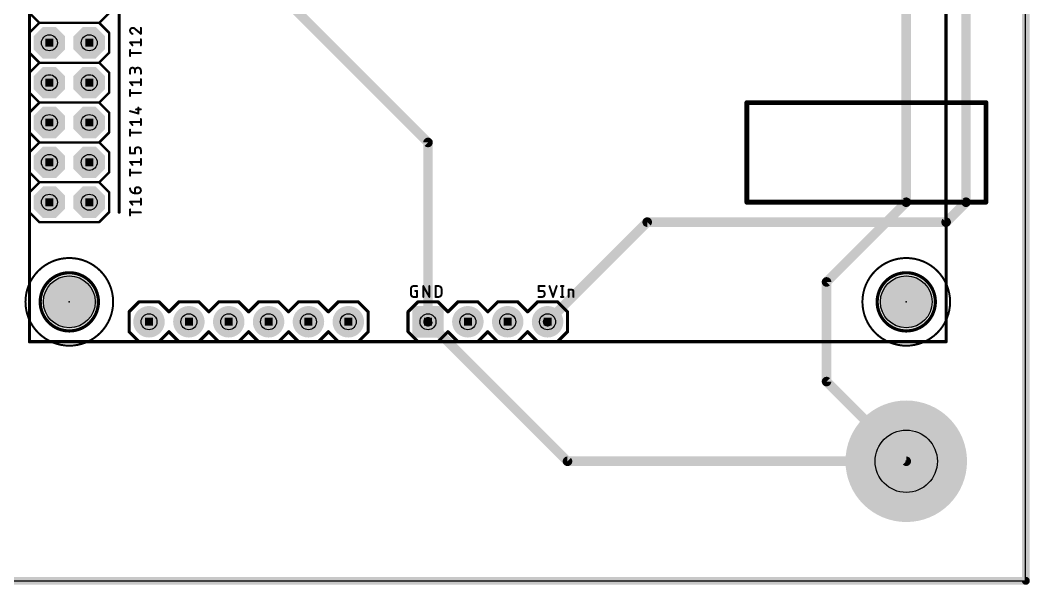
# Model space of a CAD drawing. Extents: x -9 to 239, y 2 to 147.
# Drawn here: x 172.1 to 236.5, y 2.3 to 38.3 of the extents above; entities that cross this region are included whole.
import ezdxf

# ---------------------------------------------------------------- set-up
doc = ezdxf.new("R2010")
doc.units = 0
for name, color, linetype in [('1', 12, 'CONTINUOUS'), ('16', 132, 'CONTINUOUS'), ('17', 110, 'CONTINUOUS'), ('20', 53, 'CONTINUOUS'), ('21', 40, 'CONTINUOUS'), ('23', 53, 'CONTINUOUS'), ('29', 253, 'CONTINUOUS'), ('30', 253, 'CONTINUOUS'), ('39', 12, 'CONTINUOUS'), ('41', 12, 'CONTINUOUS'), ('42', 132, 'CONTINUOUS'), ('44', 253, 'CONTINUOUS'), ('51', 253, 'CONTINUOUS')]:
    doc.layers.add(name, color=color, linetype=linetype)

# ---------------------------------------------------------------- blocks, each defined once
blk = doc.blocks.new('ROUNDP')
at = {"const_width": 0.5}
blk.add_lwpolyline([(0, -0.25, 1), (0, 0.25, 1), (0, -0.25)], format="xyb", dxfattribs=at)
blk = doc.blocks.new('RECT')
blk.add_solid([(-0.5, -0.5), (0.5, -0.5), (-0.5, 0.5), (0.5, 0.5)])
blk = doc.blocks.new('SQUAREP')
blk.add_solid([(-0.5, -0.5), (0.5, -0.5), (-0.5, 0.5), (0.5, 0.5)])
blk = doc.blocks.new('OCTAGONP')
at = {"const_width": 0.5}
blk.add_lwpolyline([(-0.25, -0.1036), (-0.25, 0.1036), (-0.1036, 0.25), (0.1036, 0.25), (0.25, 0.1036), (0.25, -0.1036), (0.1036, -0.25), (-0.1036, -0.25), (-0.25, -0.1036), (-0.25, 0.1036)], dxfattribs=at)

msp = doc.modelspace()

# ---------------------------------------------------------------- linework, layer by layer
at = {"layer": '1', "const_width": 0.6096}
for points in [[(232.41, 83.82), (232.41, 26.67)], [(232.41, 26.67), (231.14, 25.4)], [(212.09, 25.4), (205.74, 19.05)], [(231.14, 25.4), (212.09, 25.4)]]:
    msp.add_lwpolyline(points, dxfattribs=at)
at = {"layer": '1', "const_width": 0.3048}
for points in [[(232.2576, 26.67, 1), (232.5624, 26.67)], [(232.5178, 26.5622, 1), (232.3022, 26.7778)], [(212.09, 25.5524, 1), (212.09, 25.2476)], [(212.1978, 25.2922, 1), (211.9822, 25.5078)], [(231.0322, 25.5078, 1), (231.2478, 25.2922)], [(231.14, 25.2476, 1), (231.14, 25.5524)], [(205.6322, 19.1578, 1), (205.8478, 18.9422)]]:
    msp.add_lwpolyline(points, format="xyb", dxfattribs=at)
at = {"layer": '16'}
for points, const_width in [([(236.22, 144.78), (236.22, 2.54)], 0.508), ([(198.12, 30.48), (173.99, 54.61)], 0.6096), ([(228.6, 43.18), (228.6, 26.67)], 0.6096), ([(198.12, 19.05), (198.12, 30.48)], 0.6096), ([(228.6, 26.67), (223.52, 21.59)], 0.6096), ([(223.52, 21.59), (223.52, 15.24)], 0.6096), ([(207.01, 10.16), (198.12, 19.05)], 0.6096), ([(223.52, 15.24), (228.6, 10.16)], 0.6096), ([(228.6, 10.16), (207.01, 10.16)], 0.6096), ([(236.22, 2.54), (-6.35, 2.54)], 0.508)]:
    msp.add_lwpolyline(points, dxfattribs=dict(at, const_width=const_width))
for points, const_width in [([(198.2724, 30.48, 1), (197.9676, 30.48)], 0.3048), ([(198.0122, 30.3722, 1), (198.2278, 30.5878)], 0.3048), ([(228.4476, 26.67, 1), (228.7524, 26.67)], 0.3048), ([(228.7078, 26.5622, 1), (228.4922, 26.7778)], 0.3048), ([(223.6724, 21.59, 1), (223.3676, 21.59)], 0.3048), ([(223.4122, 21.6978, 1), (223.6278, 21.4822)], 0.3048), ([(198.2278, 19.1578, 1), (198.0122, 18.9422)], 0.3048), ([(197.9676, 19.05, 1), (198.2724, 19.05)], 0.3048), ([(223.6278, 15.3478, 1), (223.4122, 15.1322)], 0.3048), ([(223.3676, 15.24, 1), (223.6724, 15.24)], 0.3048), ([(207.01, 10.3124, 1), (207.01, 10.0076)], 0.3048), ([(206.9022, 10.0522, 1), (207.1178, 10.2678)], 0.3048), ([(228.4922, 10.0522, 1), (228.7078, 10.2678)], 0.3048), ([(228.6, 10.0076, 1), (228.6, 10.3124)], 0.3048), ([(236.093, 2.54, 1), (236.347, 2.54)], 0.254), ([(236.22, 2.413, 1), (236.22, 2.667)], 0.254)]:
    msp.add_lwpolyline(points, format="xyb", dxfattribs=dict(at, const_width=const_width))
at = {"layer": '20'}
for p, q in [((236.2, 2.54), (236.2, 143.18)), ((-7.62, 2.54), (236.2, 2.54))]:
    msp.add_line(p, q, dxfattribs=at)
for centre in [(175.26, 20.32), (228.6, 20.32)]:
    msp.add_circle(centre, 1.651, dxfattribs=at)
at = {"layer": '21'}
for points, const_width in [([(172.72, 81.28), (172.72, 17.78)], 0.2032), ([(231.14, 17.78), (231.13, 81.28)], 0.2032), ([(178.435, 43.053), (178.435, 26.035)], 0.2032), ([(172.72, 38.735), (173.355, 38.1)], 0.1524), ([(177.8, 38.735), (177.165, 38.1)], 0.1524), ([(173.355, 38.1), (172.72, 37.465)], 0.1524), ([(177.165, 38.1), (173.355, 38.1)], 0.1524), ([(177.165, 38.1), (177.8, 37.465)], 0.1524), ([(172.72, 37.465), (172.72, 36.195)], 0.1524), ([(177.8, 37.465), (177.8, 36.195)], 0.1524), ([(179.4383, 37.7253), (179.8193, 37.4015)], 0.127), ([(179.8193, 37.4015), (179.8193, 37.7825)], 0.127), ([(179.2859, 36.67), (179.1335, 36.8605)], 0.127), ([(179.1335, 36.8605), (179.8193, 36.8605)], 0.127), ([(179.8193, 36.67), (179.8193, 37.051)], 0.127), ([(172.72, 36.195), (173.355, 35.56)], 0.1524), ([(177.8, 36.195), (177.165, 35.56)], 0.1524), ([(179.1335, 35.9872), (179.1335, 36.3682)], 0.127), ([(179.8193, 36.1777), (179.1335, 36.1777)], 0.127), ([(173.355, 35.56), (172.72, 34.925)], 0.1524), ([(177.165, 35.56), (173.355, 35.56)], 0.1524), ([(177.165, 35.56), (177.8, 34.925)], 0.1524), ([(172.72, 34.925), (172.72, 33.655)], 0.1524), ([(177.8, 34.925), (177.8, 33.655)], 0.1524), ([(179.1335, 34.8615), (179.1335, 35.0901)], 0.127), ([(179.4383, 35.0901), (179.4383, 34.9377)], 0.127), ([(179.8193, 34.8615), (179.8193, 35.052)], 0.127), ([(179.2859, 34.13), (179.1335, 34.3205)], 0.127), ([(179.1335, 34.3205), (179.8193, 34.3205)], 0.127), ([(179.8193, 34.13), (179.8193, 34.511)], 0.127), ([(172.72, 33.655), (173.355, 33.02)], 0.1524), ([(177.8, 33.655), (177.165, 33.02)], 0.1524), ([(179.1335, 33.4472), (179.1335, 33.8282)], 0.127), ([(179.8193, 33.6377), (179.1335, 33.6377)], 0.127), ([(173.355, 33.02), (172.72, 32.385)], 0.1524), ([(177.165, 33.02), (173.355, 33.02)], 0.1524), ([(177.165, 33.02), (177.8, 32.385)], 0.1524), ([(218.44, 26.67), (218.44, 33.02)], 0.3048), ([(218.44, 33.02), (233.68, 33.02)], 0.3048), ([(233.68, 33.02), (233.68, 26.67)], 0.3048), ([(172.72, 32.385), (172.72, 31.115)], 0.1524), ([(177.8, 32.385), (177.8, 31.115)], 0.1524), ([(179.1335, 32.4739), (179.6669, 32.3215)], 0.127), ([(179.5145, 32.5882), (179.8193, 32.5882)], 0.127), ([(179.6669, 32.3215), (179.6669, 32.7025)], 0.127), ([(179.2859, 31.59), (179.1335, 31.7805)], 0.127), ([(179.1335, 31.7805), (179.8193, 31.7805)], 0.127), ([(179.8193, 31.59), (179.8193, 31.971)], 0.127), ([(172.72, 31.115), (173.355, 30.48)], 0.1524), ([(177.8, 31.115), (177.165, 30.48)], 0.1524), ([(179.1335, 30.9072), (179.1335, 31.2882)], 0.127), ([(179.8193, 31.0977), (179.1335, 31.0977)], 0.127), ([(173.355, 30.48), (172.72, 29.845)], 0.1524), ([(177.165, 30.48), (173.355, 30.48)], 0.1524), ([(177.165, 30.48), (177.8, 29.845)], 0.1524), ([(172.72, 29.845), (172.72, 28.575)], 0.1524), ([(177.8, 29.845), (177.8, 28.575)], 0.1524), ([(179.1335, 29.7815), (179.1335, 30.1625)], 0.127), ([(179.4383, 29.7815), (179.1335, 29.7815)], 0.127), ([(179.4383, 30.0101), (179.4383, 29.7815)], 0.127), ([(179.6669, 30.1625), (179.5907, 30.1625)], 0.127), ([(179.8193, 29.7815), (179.8193, 30.0101)], 0.127), ([(179.2859, 29.05), (179.1335, 29.2405)], 0.127), ([(179.1335, 29.2405), (179.8193, 29.2405)], 0.127), ([(179.8193, 29.05), (179.8193, 29.431)], 0.127), ([(173.355, 27.94), (172.72, 28.575)], 0.1524), ([(177.8, 28.575), (177.165, 27.94)], 0.1524), ([(179.1335, 28.3672), (179.1335, 28.7482)], 0.127), ([(179.8193, 28.5577), (179.1335, 28.5577)], 0.127), ([(173.355, 27.94), (172.72, 27.305)], 0.1524), ([(177.165, 27.94), (173.355, 27.94)], 0.1524), ([(177.165, 27.94), (177.8, 27.305)], 0.1524), ([(179.5907, 27.6225), (179.6288, 27.6225)], 0.127), ([(172.72, 27.305), (172.72, 26.035)], 0.1524), ([(177.8, 27.305), (177.8, 26.035)], 0.1524), ([(179.4383, 27.2415), (179.4383, 27.4701)], 0.127), ([(179.6288, 27.2415), (179.4383, 27.2415)], 0.127), ([(179.2859, 26.51), (179.1335, 26.7005)], 0.127), ([(179.1335, 26.7005), (179.8193, 26.7005)], 0.127), ([(179.8193, 26.51), (179.8193, 26.891)], 0.127), ([(233.68, 26.67), (218.44, 26.67)], 0.3048), ([(173.355, 25.4), (172.72, 26.035)], 0.1524), ([(177.8, 26.035), (177.165, 25.4)], 0.1524), ([(179.1335, 25.8272), (179.1335, 26.2082)], 0.127), ([(179.8193, 26.0177), (179.1335, 26.0177)], 0.127), ([(177.165, 25.4), (173.355, 25.4)], 0.1524), ([(197.0405, 20.7899), (197.0405, 21.1709)], 0.127), ([(197.1929, 21.3233), (197.4215, 21.3233)], 0.127), ([(197.8208, 20.6375), (197.8208, 21.3233)], 0.127), ([(197.8208, 21.3233), (198.2018, 20.6375)], 0.127), ([(198.2018, 20.6375), (198.2018, 21.3233)], 0.127), ([(198.6011, 20.6375), (198.6011, 21.3233)], 0.127), ([(198.6011, 21.3233), (198.7916, 21.3233)], 0.127), ([(205.1685, 21.0185), (205.1685, 21.3233)], 0.127), ([(205.1685, 21.3233), (205.5495, 21.3233)], 0.127), ([(205.8619, 21.3233), (206.0905, 20.6375)], 0.127), ([(206.0905, 20.6375), (206.3191, 21.3233)], 0.127), ([(206.5995, 21.3233), (206.7519, 21.3233)], 0.127), ([(206.6757, 21.3233), (206.6757, 20.6375)], 0.127), ([(197.4215, 20.6375), (197.1929, 20.6375)], 0.127), ([(197.3072, 21.0185), (197.4215, 21.0185)], 0.127), ([(197.4215, 21.0185), (197.4215, 20.6375)], 0.127), ([(198.7916, 20.6375), (198.6011, 20.6375)], 0.127), ([(198.9821, 21.1328), (198.9821, 20.828)], 0.127), ([(205.3971, 21.0185), (205.1685, 21.0185)], 0.127), ([(205.1685, 20.6375), (205.3971, 20.6375)], 0.127), ([(205.5495, 20.7899), (205.5495, 20.8661)], 0.127), ([(206.5995, 20.6375), (206.7519, 20.6375)], 0.127), ([(207.0842, 20.6375), (207.0842, 21.0947)], 0.127), ([(207.0842, 21.0947), (207.2747, 21.0947)], 0.127), ([(207.389, 20.9804), (207.389, 20.6375)], 0.127), ([(179.07, 19.685), (179.705, 20.32)], 0.2032), ([(179.705, 20.32), (180.975, 20.32)], 0.2032), ([(180.975, 20.32), (181.61, 19.685)], 0.2032), ([(181.61, 19.685), (182.245, 20.32)], 0.2032), ([(182.245, 20.32), (183.515, 20.32)], 0.2032), ([(183.515, 20.32), (184.15, 19.685)], 0.2032), ([(184.15, 19.685), (184.785, 20.32)], 0.2032), ([(184.785, 20.32), (186.055, 20.32)], 0.2032), ([(186.69, 19.685), (186.055, 20.32)], 0.2032), ([(186.69, 19.685), (187.325, 20.32)], 0.2032), ([(187.325, 20.32), (188.595, 20.32)], 0.2032), ([(188.595, 20.32), (189.23, 19.685)], 0.2032), ([(189.23, 19.685), (189.865, 20.32)], 0.2032), ([(189.865, 20.32), (191.135, 20.32)], 0.2032), ([(191.135, 20.32), (191.77, 19.685)], 0.2032), ([(191.77, 19.685), (192.405, 20.32)], 0.2032), ([(192.405, 20.32), (193.675, 20.32)], 0.2032), ([(194.31, 19.685), (193.675, 20.32)], 0.2032), ([(197.485, 20.32), (196.85, 19.685)], 0.2032), ([(197.485, 20.32), (198.755, 20.32)], 0.2032), ([(198.755, 20.32), (199.39, 19.685)], 0.2032), ([(199.39, 19.685), (200.025, 20.32)], 0.2032), ([(200.025, 20.32), (201.295, 20.32)], 0.2032), ([(201.295, 20.32), (201.93, 19.685)], 0.2032), ([(201.93, 19.685), (202.565, 20.32)], 0.2032), ([(202.565, 20.32), (203.835, 20.32)], 0.2032), ([(203.835, 20.32), (204.47, 19.685)], 0.2032), ([(205.105, 20.32), (204.47, 19.685)], 0.2032), ([(205.105, 20.32), (206.375, 20.32)], 0.2032), ([(206.375, 20.32), (207.01, 19.685)], 0.2032), ([(179.07, 18.415), (179.07, 19.685)], 0.2032), ([(194.31, 18.415), (194.31, 19.685)], 0.2032), ([(196.85, 19.685), (196.85, 18.415)], 0.2032), ([(207.01, 19.685), (207.01, 18.415)], 0.2032), ([(179.705, 17.78), (179.07, 18.415)], 0.2032), ([(181.61, 18.415), (180.975, 17.78)], 0.2032), ([(182.245, 17.78), (181.61, 18.415)], 0.2032), ([(184.15, 18.415), (183.515, 17.78)], 0.2032), ([(184.785, 17.78), (184.15, 18.415)], 0.2032), ([(186.055, 17.78), (186.69, 18.415)], 0.2032), ([(187.325, 17.78), (186.69, 18.415)], 0.2032), ([(189.23, 18.415), (188.595, 17.78)], 0.2032), ([(189.865, 17.78), (189.23, 18.415)], 0.2032), ([(191.77, 18.415), (191.135, 17.78)], 0.2032), ([(192.405, 17.78), (191.77, 18.415)], 0.2032), ([(193.675, 17.78), (194.31, 18.415)], 0.2032), ([(196.85, 18.415), (197.485, 17.78)], 0.2032), ([(199.39, 18.415), (198.755, 17.78)], 0.2032), ([(200.025, 17.78), (199.39, 18.415)], 0.2032), ([(201.93, 18.415), (201.295, 17.78)], 0.2032), ([(202.565, 17.78), (201.93, 18.415)], 0.2032), ([(204.47, 18.415), (203.835, 17.78)], 0.2032), ([(204.47, 18.415), (205.105, 17.78)], 0.2032), ([(207.01, 18.415), (206.375, 17.78)], 0.2032), ([(172.72, 17.78), (231.14, 17.78)], 0.2032), ([(180.975, 17.78), (179.705, 17.78)], 0.2032), ([(183.515, 17.78), (182.245, 17.78)], 0.2032), ([(186.055, 17.78), (184.785, 17.78)], 0.2032), ([(188.595, 17.78), (187.325, 17.78)], 0.2032), ([(191.135, 17.78), (189.865, 17.78)], 0.2032), ([(193.675, 17.78), (192.405, 17.78)], 0.2032), ([(198.755, 17.78), (197.485, 17.78)], 0.2032), ([(201.295, 17.78), (200.025, 17.78)], 0.2032), ([(203.835, 17.78), (202.565, 17.78)], 0.2032), ([(206.375, 17.78), (205.105, 17.78)], 0.2032)]:
    msp.add_lwpolyline(points, dxfattribs=dict(at, const_width=const_width))
for points, const_width in [([(173.355, 38.1381, 1), (173.355, 38.0619)], 0.0762), ([(173.3819, 38.0731, 1), (173.3281, 38.1269)], 0.0762), ([(173.3281, 38.0731, 1), (173.3819, 38.1269)], 0.0762), ([(177.1919, 38.1269, 1), (177.1381, 38.0731)], 0.0762), ([(177.1381, 38.1269, 1), (177.1919, 38.0731)], 0.0762), ([(177.165, 38.0619, 1), (177.165, 38.1381)], 0.0762), ([(172.7581, 37.465, 1), (172.6819, 37.465)], 0.0762), ([(172.6931, 37.4919, 1), (172.7469, 37.4381)], 0.0762), ([(177.8381, 37.465, 1), (177.7619, 37.465)], 0.0762), ([(177.7731, 37.4381, 1), (177.8269, 37.4919)], 0.0762), ([(179.305, 37.7825, 0.4142), (179.1335, 37.611)], 0.127), ([(179.1335, 37.611, 0.3252), (179.2859, 37.4015)], 0.127), ([(179.1652, 37.611, 1), (179.1018, 37.6111)], 0.0635), ([(179.1018, 37.611, 1), (179.1652, 37.611)], 0.0635), ([(179.305, 37.8143, 1), (179.3049, 37.7507)], 0.0635), ([(179.4383, 37.7253, 0.2053), (179.305, 37.7825)], 0.127), ([(179.2761, 37.3713, 1), (179.2957, 37.4317)], 0.0635), ([(179.305, 37.7507, 1), (179.305, 37.8143)], 0.0635), ([(179.4589, 37.7495, 1), (179.4177, 37.7012)], 0.0635), ([(179.4153, 37.7035, 1), (179.4613, 37.7472)], 0.0635), ([(179.851, 37.7825, 1), (179.7876, 37.7825)], 0.0635), ([(179.7876, 37.4015, 1), (179.851, 37.4015)], 0.0635), ([(179.7987, 37.3773, 1), (179.8399, 37.4257)], 0.0635), ([(179.1583, 36.8803, 1), (179.1087, 36.8406)], 0.0635), ([(179.1335, 36.8922, 1), (179.1335, 36.8287)], 0.0635), ([(179.2611, 36.6501, 1), (179.3107, 36.6898)], 0.0635), ([(179.851, 37.051, 1), (179.7876, 37.051)], 0.0635), ([(179.7876, 36.67, 1), (179.851, 36.67)], 0.0635), ([(179.8193, 36.8287, 1), (179.8193, 36.8922)], 0.0635), ([(172.6819, 36.195, 1), (172.7581, 36.195)], 0.0762), ([(172.7469, 36.2219, 1), (172.6931, 36.1681)], 0.0762), ([(177.7619, 36.195, 1), (177.8381, 36.195)], 0.0762), ([(177.8269, 36.1681, 1), (177.7731, 36.2219)], 0.0762), ([(179.1335, 36.2095, 1), (179.1335, 36.146)], 0.0635), ([(179.1652, 36.3682, 1), (179.1018, 36.3682)], 0.0635), ([(179.8193, 36.146, 1), (179.8193, 36.2095)], 0.0635), ([(173.355, 35.5981, 1), (173.355, 35.5219)], 0.0762), ([(173.3819, 35.5331, 1), (173.3281, 35.5869)], 0.0762), ([(173.3281, 35.5331, 1), (173.3819, 35.5869)], 0.0762), ([(177.1919, 35.5869, 1), (177.1381, 35.5331)], 0.0762), ([(177.1381, 35.5869, 1), (177.1919, 35.5331)], 0.0762), ([(177.165, 35.5219, 1), (177.165, 35.5981)], 0.0762), ([(179.1018, 35.9872, 1), (179.1652, 35.9872)], 0.0635), ([(172.7581, 34.925, 1), (172.6819, 34.925)], 0.0762), ([(172.6931, 34.9519, 1), (172.7469, 34.8981)], 0.0762), ([(177.8381, 34.925, 1), (177.7619, 34.925)], 0.0762), ([(177.7731, 34.8981, 1), (177.8269, 34.9519)], 0.0762), ([(179.4383, 35.0901, 1), (179.1335, 35.0901)], 0.127), ([(179.1652, 35.0901, 1), (179.1018, 35.0901)], 0.0635), ([(179.1018, 35.0901, 1), (179.1652, 35.0901)], 0.0635), ([(179.1018, 34.8615, 1), (179.1652, 34.8615)], 0.0635), ([(179.8193, 35.052, 1), (179.4383, 35.052)], 0.127), ([(179.47, 35.0901, 1), (179.4066, 35.0901)], 0.0635), ([(179.4066, 35.0901, 1), (179.47, 35.0901)], 0.0635), ([(179.4066, 35.052, 1), (179.47, 35.052)], 0.0635), ([(179.4066, 34.9377, 1), (179.47, 34.9377)], 0.0635), ([(179.851, 35.052, 1), (179.7876, 35.052)], 0.0635), ([(179.7876, 35.052, 1), (179.851, 35.052)], 0.0635), ([(179.7876, 34.8615, 1), (179.851, 34.8615)], 0.0635), ([(179.1583, 34.3403, 1), (179.1087, 34.3006)], 0.0635), ([(179.1335, 34.3522, 1), (179.1335, 34.2887)], 0.0635), ([(179.2611, 34.1101, 1), (179.3107, 34.1498)], 0.0635), ([(179.851, 34.511, 1), (179.7876, 34.511)], 0.0635), ([(179.7876, 34.13, 1), (179.851, 34.13)], 0.0635), ([(179.8193, 34.2887, 1), (179.8193, 34.3522)], 0.0635), ([(172.6819, 33.655, 1), (172.7581, 33.655)], 0.0762), ([(172.7469, 33.6819, 1), (172.6931, 33.6281)], 0.0762), ([(177.7619, 33.655, 1), (177.8381, 33.655)], 0.0762), ([(177.8269, 33.6281, 1), (177.7731, 33.6819)], 0.0762), ([(179.1335, 33.6695, 1), (179.1335, 33.606)], 0.0635), ([(179.1652, 33.8282, 1), (179.1018, 33.8282)], 0.0635), ([(179.1018, 33.4472, 1), (179.1652, 33.4472)], 0.0635), ([(179.8193, 33.606, 1), (179.8193, 33.6695)], 0.0635), ([(173.355, 33.0581, 1), (173.355, 32.9819)], 0.0762), ([(173.3819, 32.9931, 1), (173.3281, 33.0469)], 0.0762), ([(173.3281, 32.9931, 1), (173.3819, 33.0469)], 0.0762), ([(177.1919, 33.0469, 1), (177.1381, 32.9931)], 0.0762), ([(177.1381, 33.0469, 1), (177.1919, 32.9931)], 0.0762), ([(177.165, 32.9819, 1), (177.165, 33.0581)], 0.0762), ([(218.5162, 33.02, 1), (218.3638, 33.02)], 0.1524), ([(218.44, 33.0962, 1), (218.44, 32.9438)], 0.1524), ([(233.7562, 33.02, 1), (233.6038, 33.02)], 0.1524), ([(233.68, 32.9438, 1), (233.68, 33.0962)], 0.1524), ([(172.7581, 32.385, 1), (172.6819, 32.385)], 0.0762), ([(172.6931, 32.4119, 1), (172.7469, 32.3581)], 0.0762), ([(177.8381, 32.385, 1), (177.7619, 32.385)], 0.0762), ([(177.7731, 32.3581, 1), (177.8269, 32.4119)], 0.0762), ([(179.1422, 32.5044, 1), (179.1248, 32.4434)], 0.0635), ([(179.5145, 32.62, 1), (179.5145, 32.5564)], 0.0635), ([(179.6986, 32.7025, 1), (179.6352, 32.7025)], 0.0635), ([(179.6352, 32.3215, 1), (179.6986, 32.3215)], 0.0635), ([(179.6582, 32.291, 1), (179.6756, 32.352)], 0.0635), ([(179.8193, 32.5564, 1), (179.8193, 32.62)], 0.0635), ([(179.1583, 31.8003, 1), (179.1087, 31.7606)], 0.0635), ([(179.1335, 31.8122, 1), (179.1335, 31.7487)], 0.0635), ([(179.2611, 31.5701, 1), (179.3107, 31.6098)], 0.0635), ([(179.851, 31.971, 1), (179.7876, 31.971)], 0.0635), ([(179.7876, 31.59, 1), (179.851, 31.59)], 0.0635), ([(179.8193, 31.7487, 1), (179.8193, 31.8122)], 0.0635), ([(172.6819, 31.115, 1), (172.7581, 31.115)], 0.0762), ([(172.7469, 31.1419, 1), (172.6931, 31.0881)], 0.0762), ([(177.7619, 31.115, 1), (177.8381, 31.115)], 0.0762), ([(177.8269, 31.0881, 1), (177.7731, 31.1419)], 0.0762), ([(179.1335, 31.1295, 1), (179.1335, 31.066)], 0.0635), ([(179.1652, 31.2882, 1), (179.1018, 31.2882)], 0.0635), ([(179.1018, 30.9072, 1), (179.1652, 30.9072)], 0.0635), ([(179.8193, 31.066, 1), (179.8193, 31.1295)], 0.0635), ([(173.355, 30.5181, 1), (173.355, 30.4419)], 0.0762), ([(173.3819, 30.4531, 1), (173.3281, 30.5069)], 0.0762), ([(173.3281, 30.4531, 1), (173.3819, 30.5069)], 0.0762), ([(177.1919, 30.5069, 1), (177.1381, 30.4531)], 0.0762), ([(177.1381, 30.5069, 1), (177.1919, 30.4531)], 0.0762), ([(177.165, 30.4419, 1), (177.165, 30.5181)], 0.0762), ([(172.7581, 29.845, 1), (172.6819, 29.845)], 0.0762), ([(172.6931, 29.8719, 1), (172.7469, 29.8181)], 0.0762), ([(177.8381, 29.845, 1), (177.7619, 29.845)], 0.0762), ([(177.7731, 29.8181, 1), (177.8269, 29.8719)], 0.0762), ([(179.1335, 29.8133, 1), (179.1335, 29.7498)], 0.0635), ([(179.1652, 30.1625, 1), (179.1018, 30.1625)], 0.0635), ([(179.1018, 29.7815, 1), (179.1652, 29.7815)], 0.0635), ([(179.5907, 30.1625, 0.4142), (179.4383, 30.0101)], 0.127), ([(179.47, 30.0101, 1), (179.4066, 30.0101)], 0.0635), ([(179.4066, 30.0101, 1), (179.47, 30.0101)], 0.0635), ([(179.4066, 29.7815, 1), (179.47, 29.7815)], 0.0635), ([(179.4383, 29.7498, 1), (179.4383, 29.8133)], 0.0635), ([(179.5907, 30.1943, 1), (179.5907, 30.1308)], 0.0635), ([(179.5907, 30.1308, 1), (179.5907, 30.1943)], 0.0635), ([(179.8193, 30.0101, 0.4142), (179.6669, 30.1625)], 0.127), ([(179.6669, 30.1943, 1), (179.6669, 30.1308)], 0.0635), ([(179.6669, 30.1308, 1), (179.6669, 30.1943)], 0.0635), ([(179.851, 30.0101, 1), (179.7876, 30.0101)], 0.0635), ([(179.7876, 30.0101, 1), (179.851, 30.0101)], 0.0635), ([(179.7876, 29.7815, 1), (179.851, 29.7815)], 0.0635), ([(179.1583, 29.2603, 1), (179.1087, 29.2206)], 0.0635), ([(179.1335, 29.2722, 1), (179.1335, 29.2087)], 0.0635), ([(179.2611, 29.0301, 1), (179.3107, 29.0698)], 0.0635), ([(179.851, 29.431, 1), (179.7876, 29.431)], 0.0635), ([(179.7876, 29.05, 1), (179.851, 29.05)], 0.0635), ([(179.8193, 29.2087, 1), (179.8193, 29.2722)], 0.0635), ([(172.6819, 28.575, 1), (172.7581, 28.575)], 0.0762), ([(172.7469, 28.6019, 1), (172.6931, 28.5481)], 0.0762), ([(177.7619, 28.575, 1), (177.8381, 28.575)], 0.0762), ([(177.8269, 28.5481, 1), (177.7731, 28.6019)], 0.0762), ([(179.1335, 28.5895, 1), (179.1335, 28.526)], 0.0635), ([(179.1652, 28.7482, 1), (179.1018, 28.7482)], 0.0635), ([(179.1018, 28.3672, 1), (179.1652, 28.3672)], 0.0635), ([(179.8193, 28.526, 1), (179.8193, 28.5895)], 0.0635), ([(173.355, 27.9781, 1), (173.355, 27.9019)], 0.0762), ([(173.3819, 27.9131, 1), (173.3281, 27.9669)], 0.0762), ([(173.3281, 27.9131, 1), (173.3819, 27.9669)], 0.0762), ([(177.1919, 27.9669, 1), (177.1381, 27.9131)], 0.0762), ([(177.1381, 27.9669, 1), (177.1919, 27.9131)], 0.0762), ([(177.165, 27.9019, 1), (177.165, 27.9781)], 0.0762), ([(179.5907, 27.6225, 0.4142), (179.4383, 27.4701)], 0.127), ([(179.5907, 27.6543, 1), (179.5907, 27.5908)], 0.0635), ([(179.5907, 27.5908, 1), (179.5907, 27.6543)], 0.0635), ([(179.6288, 27.2415, 1), (179.6288, 27.6225)], 0.127), ([(179.6288, 27.6543, 1), (179.6288, 27.5908)], 0.0635), ([(179.6288, 27.5908, 1), (179.6288, 27.6543)], 0.0635), ([(172.7581, 27.305, 1), (172.6819, 27.305)], 0.0762), ([(172.6931, 27.3319, 1), (172.7469, 27.2781)], 0.0762), ([(177.8381, 27.305, 1), (177.7619, 27.305)], 0.0762), ([(177.7731, 27.2781, 1), (177.8269, 27.3319)], 0.0762), ([(179.1335, 27.5463, 0.4142), (179.4383, 27.2415)], 0.127), ([(179.1652, 27.5463, 1), (179.1018, 27.5463)], 0.0635), ([(179.4383, 27.2733, 1), (179.4383, 27.2098)], 0.0635), ([(179.47, 27.4701, 1), (179.4066, 27.4701)], 0.0635), ([(179.4066, 27.4701, 1), (179.47, 27.4701)], 0.0635), ([(179.4066, 27.2415, 1), (179.47, 27.2415)], 0.0635), ([(179.4383, 27.2098, 1), (179.4383, 27.2733)], 0.0635), ([(179.6288, 27.2733, 1), (179.6288, 27.2098)], 0.0635), ([(179.6288, 27.2098, 1), (179.6288, 27.2733)], 0.0635), ([(179.1583, 26.7203, 1), (179.1087, 26.6806)], 0.0635), ([(179.1335, 26.7322, 1), (179.1335, 26.6687)], 0.0635), ([(179.2611, 26.4901, 1), (179.3107, 26.5298)], 0.0635), ([(179.851, 26.891, 1), (179.7876, 26.891)], 0.0635), ([(179.7876, 26.51, 1), (179.851, 26.51)], 0.0635), ([(179.8193, 26.6687, 1), (179.8193, 26.7322)], 0.0635), ([(218.44, 26.7462, 1), (218.44, 26.5938)], 0.1524), ([(218.3638, 26.67, 1), (218.5162, 26.67)], 0.1524), ([(233.6038, 26.67, 1), (233.7562, 26.67)], 0.1524), ([(233.68, 26.5938, 1), (233.68, 26.7462)], 0.1524), ([(172.6819, 26.035, 1), (172.7581, 26.035)], 0.0762), ([(172.7469, 26.0619, 1), (172.6931, 26.0081)], 0.0762), ([(177.7619, 26.035, 1), (177.8381, 26.035)], 0.0762), ([(177.8269, 26.0081, 1), (177.7731, 26.0619)], 0.0762), ([(178.3842, 26.035, 1), (178.4858, 26.035)], 0.1016), ([(179.1335, 26.0495, 1), (179.1335, 25.986)], 0.0635), ([(179.1652, 26.2082, 1), (179.1018, 26.2082)], 0.0635), ([(179.1018, 25.8272, 1), (179.1652, 25.8272)], 0.0635), ([(179.8193, 25.986, 1), (179.8193, 26.0495)], 0.0635), ([(173.355, 25.4381, 1), (173.355, 25.3619)], 0.0762), ([(173.3281, 25.3731, 1), (173.3819, 25.4269)], 0.0762), ([(177.1381, 25.4269, 1), (177.1919, 25.3731)], 0.0762), ([(177.165, 25.3619, 1), (177.165, 25.4381)], 0.0762), ([(197.1929, 21.3233, 0.4142), (197.0405, 21.1709)], 0.127), ([(197.0722, 21.1709, 1), (197.0088, 21.1709)], 0.0635), ([(197.1929, 21.355, 1), (197.1929, 21.2916)], 0.0635), ([(197.1929, 21.2916, 1), (197.1929, 21.355)], 0.0635), ([(197.4215, 21.2916, 1), (197.4215, 21.355)], 0.0635), ([(197.8525, 21.3233, 1), (197.789, 21.3233)], 0.0635), ([(197.8485, 21.3387, 1), (197.793, 21.3079)], 0.0635), ([(198.2335, 21.3233, 1), (198.17, 21.3233)], 0.0635), ([(198.6328, 21.3233, 1), (198.5693, 21.3233)], 0.0635), ([(198.6011, 21.355, 1), (198.6011, 21.2916)], 0.0635), ([(198.9821, 21.1328, 0.4142), (198.7916, 21.3233)], 0.127), ([(198.7916, 21.355, 1), (198.7916, 21.2916)], 0.0635), ([(198.7916, 21.2916, 1), (198.7916, 21.355)], 0.0635), ([(205.2003, 21.3233, 1), (205.1368, 21.3233)], 0.0635), ([(205.1685, 21.355, 1), (205.1685, 21.2916)], 0.0635), ([(205.5495, 21.2916, 1), (205.5495, 21.355)], 0.0635), ([(205.892, 21.3333, 1), (205.8318, 21.3133)], 0.0635), ([(206.3492, 21.3133, 1), (206.289, 21.3333)], 0.0635), ([(206.5995, 21.355, 1), (206.5995, 21.2916)], 0.0635), ([(206.7075, 21.3233, 1), (206.644, 21.3233)], 0.0635), ([(206.7519, 21.2916, 1), (206.7519, 21.355)], 0.0635), ([(197.0405, 20.7899, 0.4142), (197.1929, 20.6375)], 0.127), ([(197.0088, 21.1709, 1), (197.0722, 21.1709)], 0.0635), ([(197.0722, 20.7899, 1), (197.0088, 20.7899)], 0.0635), ([(197.0088, 20.7899, 1), (197.0722, 20.7899)], 0.0635), ([(197.1929, 20.6692, 1), (197.1929, 20.6058)], 0.0635), ([(197.1929, 20.6058, 1), (197.1929, 20.6692)], 0.0635), ([(197.3072, 21.0502, 1), (197.3072, 20.9868)], 0.0635), ([(197.4532, 21.0185, 1), (197.3898, 21.0185)], 0.0635), ([(197.3898, 20.6375, 1), (197.4532, 20.6375)], 0.0635), ([(197.4215, 20.9868, 1), (197.4215, 21.0502)], 0.0635), ([(197.4215, 20.6058, 1), (197.4215, 20.6692)], 0.0635), ([(197.789, 20.6375, 1), (197.8525, 20.6375)], 0.0635), ([(198.17, 20.6375, 1), (198.2335, 20.6375)], 0.0635), ([(198.174, 20.6221, 1), (198.2295, 20.6529)], 0.0635), ([(198.5693, 20.6375, 1), (198.6328, 20.6375)], 0.0635), ([(198.6011, 20.6692, 1), (198.6011, 20.6058)], 0.0635), ([(198.7916, 20.6375, 0.4142), (198.9821, 20.828)], 0.127), ([(198.7916, 20.6692, 1), (198.7916, 20.6058)], 0.0635), ([(198.7916, 20.6058, 1), (198.7916, 20.6692)], 0.0635), ([(199.0138, 21.1328, 1), (198.9503, 21.1328)], 0.0635), ([(198.9503, 21.1328, 1), (199.0138, 21.1328)], 0.0635), ([(199.0138, 20.828, 1), (198.9503, 20.828)], 0.0635), ([(198.9503, 20.828, 1), (199.0138, 20.828)], 0.0635), ([(205.1685, 21.0502, 1), (205.1685, 20.9868)], 0.0635), ([(205.1368, 21.0185, 1), (205.2003, 21.0185)], 0.0635), ([(205.1685, 20.6692, 1), (205.1685, 20.6058)], 0.0635), ([(205.5495, 20.8661, 0.4142), (205.3971, 21.0185)], 0.127), ([(205.3971, 20.6375, 0.4142), (205.5495, 20.7899)], 0.127), ([(205.3971, 21.0502, 1), (205.3971, 20.9868)], 0.0635), ([(205.3971, 20.6692, 1), (205.3971, 20.6058)], 0.0635), ([(205.3971, 20.9868, 1), (205.3971, 21.0502)], 0.0635), ([(205.3971, 20.6058, 1), (205.3971, 20.6692)], 0.0635), ([(205.5813, 20.8661, 1), (205.5178, 20.8661)], 0.0635), ([(205.5178, 20.8661, 1), (205.5813, 20.8661)], 0.0635), ([(205.5813, 20.7899, 1), (205.5178, 20.7899)], 0.0635), ([(205.5178, 20.7899, 1), (205.5813, 20.7899)], 0.0635), ([(206.0604, 20.6475, 1), (206.1206, 20.6275)], 0.0635), ([(206.0604, 20.6275, 1), (206.1206, 20.6475)], 0.0635), ([(206.5995, 20.6692, 1), (206.5995, 20.6058)], 0.0635), ([(206.644, 20.6375, 1), (206.7075, 20.6375)], 0.0635), ([(206.7519, 20.6058, 1), (206.7519, 20.6692)], 0.0635), ([(207.1159, 21.0947, 1), (207.0524, 21.0947)], 0.0635), ([(207.0524, 20.6375, 1), (207.1159, 20.6375)], 0.0635), ([(207.0842, 21.1264, 1), (207.0842, 21.063)], 0.0635), ([(207.389, 20.9804, 0.4142), (207.2747, 21.0947)], 0.127), ([(207.2747, 21.1264, 1), (207.2747, 21.063)], 0.0635), ([(207.2747, 21.063, 1), (207.2747, 21.1264)], 0.0635), ([(207.4207, 20.9804, 1), (207.3572, 20.9804)], 0.0635), ([(207.3572, 20.9804, 1), (207.4207, 20.9804)], 0.0635), ([(207.3572, 20.6375, 1), (207.4207, 20.6375)], 0.0635), ([(179.705, 20.3708, 1), (179.705, 20.2692)], 0.1016), ([(179.7409, 20.2841, 1), (179.6691, 20.3559)], 0.1016), ([(181.0109, 20.3559, 1), (180.9391, 20.2841)], 0.1016), ([(180.975, 20.2692, 1), (180.975, 20.3708)], 0.1016), ([(182.245, 20.3708, 1), (182.245, 20.2692)], 0.1016), ([(182.2809, 20.2841, 1), (182.2091, 20.3559)], 0.1016), ([(183.5509, 20.3559, 1), (183.4791, 20.2841)], 0.1016), ([(183.515, 20.2692, 1), (183.515, 20.3708)], 0.1016), ([(184.785, 20.3708, 1), (184.785, 20.2692)], 0.1016), ([(184.8209, 20.2841, 1), (184.7491, 20.3559)], 0.1016), ([(186.0909, 20.3559, 1), (186.0191, 20.2841)], 0.1016), ([(186.055, 20.2692, 1), (186.055, 20.3708)], 0.1016), ([(187.325, 20.3708, 1), (187.325, 20.2692)], 0.1016), ([(187.3609, 20.2841, 1), (187.2891, 20.3559)], 0.1016), ([(188.6309, 20.3559, 1), (188.5591, 20.2841)], 0.1016), ([(188.595, 20.2692, 1), (188.595, 20.3708)], 0.1016), ([(189.865, 20.3708, 1), (189.865, 20.2692)], 0.1016), ([(189.9009, 20.2841, 1), (189.8291, 20.3559)], 0.1016), ([(191.1709, 20.3559, 1), (191.0991, 20.2841)], 0.1016), ([(191.135, 20.2692, 1), (191.135, 20.3708)], 0.1016), ([(192.405, 20.3708, 1), (192.405, 20.2692)], 0.1016), ([(192.4409, 20.2841, 1), (192.3691, 20.3559)], 0.1016), ([(193.7109, 20.3559, 1), (193.6391, 20.2841)], 0.1016), ([(193.675, 20.2692, 1), (193.675, 20.3708)], 0.1016), ([(197.485, 20.3708, 1), (197.485, 20.2692)], 0.1016), ([(197.5209, 20.2841, 1), (197.4491, 20.3559)], 0.1016), ([(198.7909, 20.3559, 1), (198.7191, 20.2841)], 0.1016), ([(198.755, 20.2692, 1), (198.755, 20.3708)], 0.1016), ([(200.025, 20.3708, 1), (200.025, 20.2692)], 0.1016), ([(200.0609, 20.2841, 1), (199.9891, 20.3559)], 0.1016), ([(201.3309, 20.3559, 1), (201.2591, 20.2841)], 0.1016), ([(201.295, 20.2692, 1), (201.295, 20.3708)], 0.1016), ([(202.565, 20.3708, 1), (202.565, 20.2692)], 0.1016), ([(202.6009, 20.2841, 1), (202.5291, 20.3559)], 0.1016), ([(203.8709, 20.3559, 1), (203.7991, 20.2841)], 0.1016), ([(203.835, 20.2692, 1), (203.835, 20.3708)], 0.1016), ([(205.105, 20.3708, 1), (205.105, 20.2692)], 0.1016), ([(205.1409, 20.2841, 1), (205.0691, 20.3559)], 0.1016), ([(206.4109, 20.3559, 1), (206.3391, 20.2841)], 0.1016), ([(206.375, 20.2692, 1), (206.375, 20.3708)], 0.1016), ([(179.1208, 19.685, 1), (179.0192, 19.685)], 0.1016), ([(179.0341, 19.7209, 1), (179.1059, 19.6491)], 0.1016), ([(181.5741, 19.7209, 1), (181.6459, 19.6491)], 0.1016), ([(181.5741, 19.6491, 1), (181.6459, 19.7209)], 0.1016), ([(184.1141, 19.7209, 1), (184.1859, 19.6491)], 0.1016), ([(184.1141, 19.6491, 1), (184.1859, 19.7209)], 0.1016), ([(186.6541, 19.7209, 1), (186.7259, 19.6491)], 0.1016), ([(186.6541, 19.6491, 1), (186.7259, 19.7209)], 0.1016), ([(189.1941, 19.7209, 1), (189.2659, 19.6491)], 0.1016), ([(189.1941, 19.6491, 1), (189.2659, 19.7209)], 0.1016), ([(191.7341, 19.7209, 1), (191.8059, 19.6491)], 0.1016), ([(191.7341, 19.6491, 1), (191.8059, 19.7209)], 0.1016), ([(194.3608, 19.685, 1), (194.2592, 19.685)], 0.1016), ([(194.2741, 19.6491, 1), (194.3459, 19.7209)], 0.1016), ([(196.9008, 19.685, 1), (196.7992, 19.685)], 0.1016), ([(196.8141, 19.7209, 1), (196.8859, 19.6491)], 0.1016), ([(199.3541, 19.7209, 1), (199.4259, 19.6491)], 0.1016), ([(199.3541, 19.6491, 1), (199.4259, 19.7209)], 0.1016), ([(201.8941, 19.7209, 1), (201.9659, 19.6491)], 0.1016), ([(201.8941, 19.6491, 1), (201.9659, 19.7209)], 0.1016), ([(204.4341, 19.7209, 1), (204.5059, 19.6491)], 0.1016), ([(204.4341, 19.6491, 1), (204.5059, 19.7209)], 0.1016), ([(207.0608, 19.685, 1), (206.9592, 19.685)], 0.1016), ([(206.9741, 19.6491, 1), (207.0459, 19.7209)], 0.1016), ([(179.1059, 18.4509, 1), (179.0341, 18.3791)], 0.1016), ([(179.0192, 18.415, 1), (179.1208, 18.415)], 0.1016), ([(181.6459, 18.4509, 1), (181.5741, 18.3791)], 0.1016), ([(181.6459, 18.3791, 1), (181.5741, 18.4509)], 0.1016), ([(184.1859, 18.4509, 1), (184.1141, 18.3791)], 0.1016), ([(184.1859, 18.3791, 1), (184.1141, 18.4509)], 0.1016), ([(186.7259, 18.4509, 1), (186.6541, 18.3791)], 0.1016), ([(186.7259, 18.3791, 1), (186.6541, 18.4509)], 0.1016), ([(189.2659, 18.4509, 1), (189.1941, 18.3791)], 0.1016), ([(189.2659, 18.3791, 1), (189.1941, 18.4509)], 0.1016), ([(191.8059, 18.4509, 1), (191.7341, 18.3791)], 0.1016), ([(191.8059, 18.3791, 1), (191.7341, 18.4509)], 0.1016), ([(194.2592, 18.415, 1), (194.3608, 18.415)], 0.1016), ([(194.3459, 18.3791, 1), (194.2741, 18.4509)], 0.1016), ([(196.8859, 18.4509, 1), (196.8141, 18.3791)], 0.1016), ([(196.7992, 18.415, 1), (196.9008, 18.415)], 0.1016), ([(199.4259, 18.4509, 1), (199.3541, 18.3791)], 0.1016), ([(199.4259, 18.3791, 1), (199.3541, 18.4509)], 0.1016), ([(201.9659, 18.4509, 1), (201.8941, 18.3791)], 0.1016), ([(201.9659, 18.3791, 1), (201.8941, 18.4509)], 0.1016), ([(204.5059, 18.4509, 1), (204.4341, 18.3791)], 0.1016), ([(204.5059, 18.3791, 1), (204.4341, 18.4509)], 0.1016), ([(206.9592, 18.415, 1), (207.0608, 18.415)], 0.1016), ([(207.0459, 18.3791, 1), (206.9741, 18.4509)], 0.1016), ([(172.72, 17.8308, 1), (172.72, 17.7292)], 0.1016), ([(172.6692, 17.78, 1), (172.7708, 17.78)], 0.1016), ([(179.705, 17.8308, 1), (179.705, 17.7292)], 0.1016), ([(179.6691, 17.7441, 1), (179.7409, 17.8159)], 0.1016), ([(180.9391, 17.8159, 1), (181.0109, 17.7441)], 0.1016), ([(180.975, 17.7292, 1), (180.975, 17.8308)], 0.1016), ([(182.245, 17.8308, 1), (182.245, 17.7292)], 0.1016), ([(182.2091, 17.7441, 1), (182.2809, 17.8159)], 0.1016), ([(183.4791, 17.8159, 1), (183.5509, 17.7441)], 0.1016), ([(183.515, 17.7292, 1), (183.515, 17.8308)], 0.1016), ([(184.785, 17.8308, 1), (184.785, 17.7292)], 0.1016), ([(184.7491, 17.7441, 1), (184.8209, 17.8159)], 0.1016), ([(186.0191, 17.8159, 1), (186.0909, 17.7441)], 0.1016), ([(186.055, 17.7292, 1), (186.055, 17.8308)], 0.1016), ([(187.325, 17.8308, 1), (187.325, 17.7292)], 0.1016), ([(187.2891, 17.7441, 1), (187.3609, 17.8159)], 0.1016), ([(188.5591, 17.8159, 1), (188.6309, 17.7441)], 0.1016), ([(188.595, 17.7292, 1), (188.595, 17.8308)], 0.1016), ([(189.865, 17.8308, 1), (189.865, 17.7292)], 0.1016), ([(189.8291, 17.7441, 1), (189.9009, 17.8159)], 0.1016), ([(191.0991, 17.8159, 1), (191.1709, 17.7441)], 0.1016), ([(191.135, 17.7292, 1), (191.135, 17.8308)], 0.1016), ([(192.405, 17.8308, 1), (192.405, 17.7292)], 0.1016), ([(192.3691, 17.7441, 1), (192.4409, 17.8159)], 0.1016), ([(193.6391, 17.8159, 1), (193.7109, 17.7441)], 0.1016), ([(193.675, 17.7292, 1), (193.675, 17.8308)], 0.1016), ([(197.485, 17.8308, 1), (197.485, 17.7292)], 0.1016), ([(197.4491, 17.7441, 1), (197.5209, 17.8159)], 0.1016), ([(198.7191, 17.8159, 1), (198.7909, 17.7441)], 0.1016), ([(198.755, 17.7292, 1), (198.755, 17.8308)], 0.1016), ([(200.025, 17.8308, 1), (200.025, 17.7292)], 0.1016), ([(199.9891, 17.7441, 1), (200.0609, 17.8159)], 0.1016), ([(201.2591, 17.8159, 1), (201.3309, 17.7441)], 0.1016), ([(201.295, 17.7292, 1), (201.295, 17.8308)], 0.1016), ([(202.565, 17.8308, 1), (202.565, 17.7292)], 0.1016), ([(202.5291, 17.7441, 1), (202.6009, 17.8159)], 0.1016), ([(203.7991, 17.8159, 1), (203.8709, 17.7441)], 0.1016), ([(203.835, 17.7292, 1), (203.835, 17.8308)], 0.1016), ([(205.105, 17.8308, 1), (205.105, 17.7292)], 0.1016), ([(205.0691, 17.7441, 1), (205.1409, 17.8159)], 0.1016), ([(206.3391, 17.8159, 1), (206.4109, 17.7441)], 0.1016), ([(206.375, 17.7292, 1), (206.375, 17.8308)], 0.1016), ([(231.0892, 17.78, 1), (231.1908, 17.78)], 0.1016), ([(231.14, 17.7292, 1), (231.14, 17.8308)], 0.1016)]:
    msp.add_lwpolyline(points, format="xyb", dxfattribs=dict(at, const_width=const_width))
at = {"layer": '23'}
for p in [(175.26, 20.32), (228.6, 20.32), (193.04, 19.05), (198.12, 19.05), (228.6, 10.16)]:
    msp.add_point(p, dxfattribs=at)
at = {"layer": '29', "const_width": 1.7145}
for points in [[(175.26, 19.4627, 1), (175.26, 21.1773, 1), (175.26, 19.4627)], [(228.6, 19.4627, 1), (228.6, 21.1773, 1), (228.6, 19.4627)]]:
    msp.add_lwpolyline(points, format="xyb", dxfattribs=at)
at = {"layer": '30', "const_width": 1.7145}
for points in [[(175.26, 19.4627, 1), (175.26, 21.1773, 1), (175.26, 19.4627)], [(228.6, 19.4627, 1), (228.6, 21.1773, 1), (228.6, 19.4627)]]:
    msp.add_lwpolyline(points, format="xyb", dxfattribs=at)
at = {"layer": '39', "const_width": 0.127}
for points in [[(175.26, 17.526, 1), (175.26, 23.114, 1), (175.26, 17.526)], [(228.6, 17.526, 1), (228.6, 23.114, 1), (228.6, 17.526)]]:
    msp.add_lwpolyline(points, format="xyb", dxfattribs=at)
at = {"layer": '41'}
for points, const_width in [([(177.1142, 20.32, 1), (173.4058, 20.32)], 0.2032), ([(230.4542, 20.32, 1), (226.7458, 20.32)], 0.2032), ([(173.4058, 20.32, 1), (177.1142, 20.32)], 0.2032), ([(173.4566, 20.32, 1), (173.355, 20.32)], 0.1016), ([(173.355, 20.32, 1), (173.4566, 20.32)], 0.1016), ([(177.165, 20.32, 1), (177.0634, 20.32)], 0.1016), ([(177.0634, 20.32, 1), (177.165, 20.32)], 0.1016), ([(226.7458, 20.32, 1), (230.4542, 20.32)], 0.2032), ([(226.7966, 20.32, 1), (226.695, 20.32)], 0.1016), ([(226.695, 20.32, 1), (226.7966, 20.32)], 0.1016), ([(230.505, 20.32, 1), (230.4034, 20.32)], 0.1016), ([(230.4034, 20.32, 1), (230.505, 20.32)], 0.1016)]:
    msp.add_lwpolyline(points, format="xyb", dxfattribs=dict(at, const_width=const_width))
at = {"layer": '42'}
for points, const_width in [([(177.1142, 20.32, 1), (173.4058, 20.32)], 0.2032), ([(230.4542, 20.32, 1), (226.7458, 20.32)], 0.2032), ([(173.4058, 20.32, 1), (177.1142, 20.32)], 0.2032), ([(173.4566, 20.32, 1), (173.355, 20.32)], 0.1016), ([(173.355, 20.32, 1), (173.4566, 20.32)], 0.1016), ([(177.165, 20.32, 1), (177.0634, 20.32)], 0.1016), ([(177.0634, 20.32, 1), (177.165, 20.32)], 0.1016), ([(226.7458, 20.32, 1), (230.4542, 20.32)], 0.2032), ([(226.7966, 20.32, 1), (226.695, 20.32)], 0.1016), ([(226.695, 20.32, 1), (226.7966, 20.32)], 0.1016), ([(230.505, 20.32, 1), (230.4034, 20.32)], 0.1016), ([(230.4034, 20.32, 1), (230.505, 20.32)], 0.1016)]:
    msp.add_lwpolyline(points, format="xyb", dxfattribs=dict(at, const_width=const_width))
at = {"layer": '44'}
for centre, radius in [((173.99, 36.83), 0.508), ((176.53, 36.83), 0.508), ((173.99, 34.29), 0.508), ((176.53, 34.29), 0.508), ((173.99, 31.75), 0.508), ((176.53, 31.75), 0.508), ((173.99, 29.21), 0.508), ((176.53, 29.21), 0.508), ((173.99, 26.67), 0.508), ((176.53, 26.67), 0.508), ((180.34, 19.05), 0.508), ((182.88, 19.05), 0.508), ((185.42, 19.05), 0.508), ((187.96, 19.05), 0.508), ((190.5, 19.05), 0.508), ((193.04, 19.05), 0.508), ((198.12, 19.05), 0.508), ((200.66, 19.05), 0.508), ((203.2, 19.05), 0.508), ((205.74, 19.05), 0.508), ((228.6, 10.16), 1.9844)]:
    msp.add_circle(centre, radius, dxfattribs=at)

# ---------------------------------------------------------------- block references
at = {"layer": '17', "xscale": 1.8796, "yscale": 1.8796}
for name, p, rotation in [('OCTAGONP', (173.99, 36.83), 270), ('OCTAGONP', (173.99, 36.83), 270), ('OCTAGONP', (176.53, 36.83), 270), ('OCTAGONP', (176.53, 36.83), 270), ('OCTAGONP', (173.99, 34.29), 270), ('OCTAGONP', (173.99, 34.29), 270), ('OCTAGONP', (176.53, 34.29), 270), ('OCTAGONP', (176.53, 34.29), 270), ('OCTAGONP', (173.99, 31.75), 270), ('OCTAGONP', (173.99, 31.75), 270), ('OCTAGONP', (176.53, 31.75), 270), ('OCTAGONP', (176.53, 31.75), 270), ('OCTAGONP', (173.99, 29.21), 270), ('OCTAGONP', (173.99, 29.21), 270), ('OCTAGONP', (176.53, 29.21), 270), ('OCTAGONP', (176.53, 29.21), 270), ('OCTAGONP', (173.99, 26.67), 270), ('OCTAGONP', (173.99, 26.67), 270), ('OCTAGONP', (176.53, 26.67), 270), ('OCTAGONP', (176.53, 26.67), 270), ('ROUNDP', (180.34, 19.05), 270), ('ROUNDP', (180.34, 19.05), 270), ('ROUNDP', (182.88, 19.05), 270), ('ROUNDP', (182.88, 19.05), 270), ('ROUNDP', (185.42, 19.05), 270), ('ROUNDP', (185.42, 19.05), 270), ('ROUNDP', (187.96, 19.05), 270), ('ROUNDP', (187.96, 19.05), 270), ('ROUNDP', (190.5, 19.05), 270), ('ROUNDP', (190.5, 19.05), 270), ('ROUNDP', (193.04, 19.05), 270), ('ROUNDP', (193.04, 19.05), 270), ('SQUAREP', (198.12, 19.05), 90), ('SQUAREP', (198.12, 19.05), 90), ('ROUNDP', (200.66, 19.05), 90), ('ROUNDP', (200.66, 19.05), 90), ('ROUNDP', (203.2, 19.05), 90), ('ROUNDP', (203.2, 19.05), 90), ('ROUNDP', (205.74, 19.05), 90), ('ROUNDP', (205.74, 19.05), 90)]:
    msp.add_blockref(name, p, dxfattribs=dict(at, rotation=rotation))
at = {"layer": '17', "xscale": 7.62, "yscale": 7.62}
msp.add_blockref('ROUNDP', (228.6, 10.16), dxfattribs=at)
msp.add_blockref('ROUNDP', (228.6, 10.16), dxfattribs=at)
at = {"layer": '29', "xscale": 2.0066, "yscale": 2.0066}
for name, p, rotation in [('OCTAGONP', (173.99, 36.83), 270), ('OCTAGONP', (176.53, 36.83), 270), ('OCTAGONP', (173.99, 34.29), 270), ('OCTAGONP', (176.53, 34.29), 270), ('OCTAGONP', (173.99, 31.75), 270), ('OCTAGONP', (176.53, 31.75), 270), ('OCTAGONP', (173.99, 29.21), 270), ('OCTAGONP', (176.53, 29.21), 270), ('OCTAGONP', (173.99, 26.67), 270), ('OCTAGONP', (176.53, 26.67), 270), ('ROUNDP', (180.34, 19.05), 270), ('ROUNDP', (182.88, 19.05), 270), ('ROUNDP', (185.42, 19.05), 270), ('ROUNDP', (187.96, 19.05), 270), ('ROUNDP', (190.5, 19.05), 270), ('ROUNDP', (193.04, 19.05), 270), ('SQUAREP', (198.12, 19.05), 90), ('ROUNDP', (200.66, 19.05), 90), ('ROUNDP', (203.2, 19.05), 90), ('ROUNDP', (205.74, 19.05), 90)]:
    msp.add_blockref(name, p, dxfattribs=dict(at, rotation=rotation))
at = {"layer": '29', "xscale": 7.747, "yscale": 7.747}
msp.add_blockref('ROUNDP', (228.6, 10.16), dxfattribs=at)
at = {"layer": '30', "xscale": 2.0066, "yscale": 2.0066}
for name, p, rotation in [('OCTAGONP', (173.99, 36.83), 270), ('OCTAGONP', (176.53, 36.83), 270), ('OCTAGONP', (173.99, 34.29), 270), ('OCTAGONP', (176.53, 34.29), 270), ('OCTAGONP', (173.99, 31.75), 270), ('OCTAGONP', (176.53, 31.75), 270), ('OCTAGONP', (173.99, 29.21), 270), ('OCTAGONP', (176.53, 29.21), 270), ('OCTAGONP', (173.99, 26.67), 270), ('OCTAGONP', (176.53, 26.67), 270), ('ROUNDP', (180.34, 19.05), 270), ('ROUNDP', (182.88, 19.05), 270), ('ROUNDP', (185.42, 19.05), 270), ('ROUNDP', (187.96, 19.05), 270), ('ROUNDP', (190.5, 19.05), 270), ('ROUNDP', (193.04, 19.05), 270), ('SQUAREP', (198.12, 19.05), 90), ('ROUNDP', (200.66, 19.05), 90), ('ROUNDP', (203.2, 19.05), 90), ('ROUNDP', (205.74, 19.05), 90)]:
    msp.add_blockref(name, p, dxfattribs=dict(at, rotation=rotation))
at = {"layer": '30', "xscale": 7.747, "yscale": 7.747}
msp.add_blockref('ROUNDP', (228.6, 10.16), dxfattribs=at)
at = {"layer": '51', "xscale": 0.508, "yscale": 0.508}
for p, rotation in [((173.99, 36.83), 270), ((176.53, 36.83), 270), ((173.99, 34.29), 270), ((176.53, 34.29), 270), ((173.99, 31.75), 270), ((176.53, 31.75), 270), ((173.99, 29.21), 270), ((176.53, 29.21), 270), ((173.99, 26.67), 270), ((176.53, 26.67), 270), ((180.34, 19.05), 180), ((182.88, 19.05), 180), ((185.42, 19.05), 180), ((187.96, 19.05), 180), ((190.5, 19.05), 180), ((193.04, 19.05), 180)]:
    msp.add_blockref('RECT', p, dxfattribs=dict(at, rotation=rotation))
for p in [(198.12, 19.05), (200.66, 19.05), (203.2, 19.05), (205.74, 19.05)]:
    msp.add_blockref('RECT', p, dxfattribs=at)

doc.saveas('drawing.dxf')
